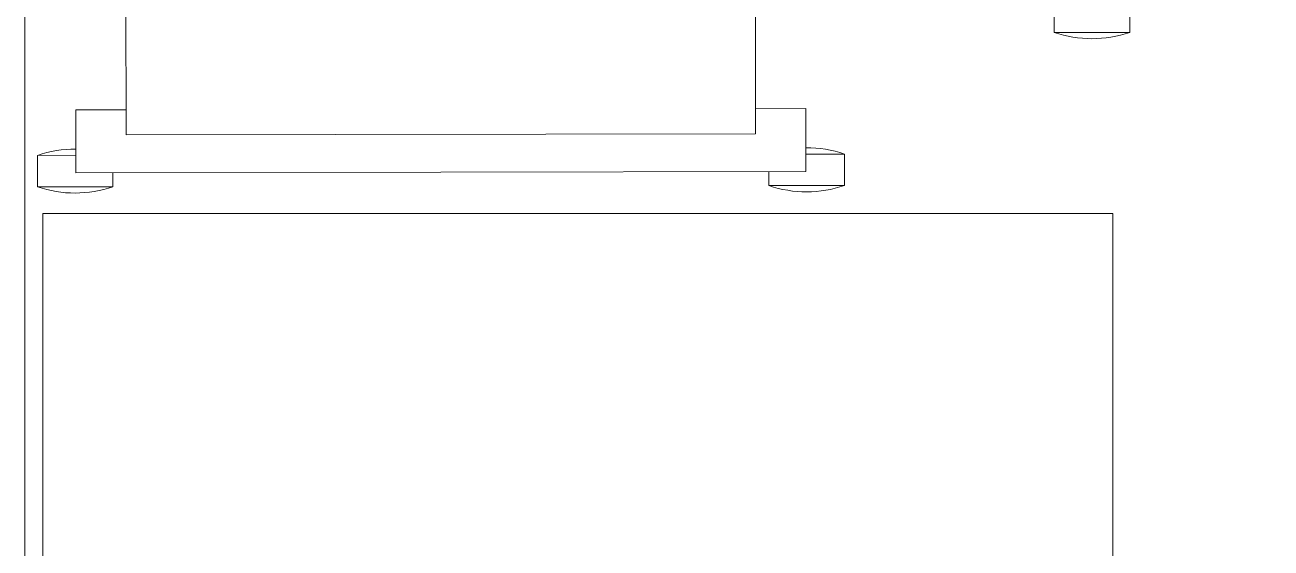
# Model space of a CAD drawing. Header units: millimetres. Extents: x -2143172 to 5255, y -610845 to 279739.
# Drawn here: x -1140765 to -1139775, y -593632 to -593217 of the extents above; entities that cross this region are included whole.
import ezdxf

# ---------------------------------------------------------------- set-up
doc = ezdxf.new("R2010")
doc.units = ezdxf.units.MM
doc.header["$LTSCALE"] = 30
doc.layers.get('0').update_dxf_attribs({"lineweight": 5})
doc.layers.add('LOADING', color=163, linetype='Continuous', lineweight=5)
doc.layers.add('Walls', color=32, linetype='Continuous', lineweight=5)

# ---------------------------------------------------------------- blocks, each defined once
blk = doc.blocks.new('HF10037-P')
for p, q in [((0.24594, 0.13397), (0.18594, 0.13397)), ((0.18594, 0.13397), (0.18594, 0.10897)), ((0.24594, 0.13397), (0.24594, 0.10897)), ((0.24594, 0.10897), (0.18594, 0.10897)), ((0, 0), (-0.01424, -0.05828)), ((0, 0), (0.02429, -0.00594)), ((0.02429, -0.00594), (0.01004, -0.06422)), ((0.40714, -0.0094), (0.43095, -0.00177)), ((0.40714, -0.0094), (0.42545, -0.06654)), ((0.43095, -0.00177), (0.44926, -0.05891)), ((0.40694, -0.04171), (0.41648, -0.03873)), ((-0.01424, -0.05828), (0.01004, -0.06422)), ((0.42545, -0.06654), (0.44926, -0.05891)), ((0.05239, -0.27245), (0.06739, -0.25246)), ((0.06739, -0.25246), (0.11538, -0.28847)), ((0.31251, -0.2897), (0.36199, -0.25577)), ((0.37613, -0.27639), (0.36199, -0.25577)), ((0.05239, -0.27245), (0.10038, -0.30847)), ((0.32664, -0.31032), (0.37613, -0.27639)), ((0.32674, -0.26798), (0.33228, -0.27631)), ((0.10038, -0.30847), (0.11538, -0.28847)), ((0.32664, -0.31032), (0.31251, -0.2897))]:
    blk.add_line(p, q)
for radius in [0.21, 0.1775]:
    blk.add_circle((0.21605, -0.1014), radius)
for centre, radius, start, end in [((0.21594, 0.04647), 0.0925, 71.07536, 108.92464), ((0.21594, 0.19647), 0.0925, 251.07536, 288.92464), ((0.07788, -0.04992), 0.0925, 147.34193, 185.19122), ((-0.06784, -0.0143), 0.0925, 327.34193, 5.19122), ((0.49963, -0.01127), 0.0925, 178.84116, 216.69044), ((0.35678, -0.05704), 0.0925, 358.84116, 36.69044), ((0.21605, -0.1014), 0.2, 303.60368, 17.3657), ((0.03887, -0.34045), 0.0925, 34.18748, 72.03677), ((0.38673, -0.3449), 0.0925, 105.51211, 143.3614), ((0.1289, -0.22048), 0.0925, 214.18748, 252.03677), ((0.3019, -0.22119), 0.0925, 285.51211, 323.3614)]:
    blk.add_arc(centre, radius, start, end)
blk = doc.blocks.new('workstation')
at = {"layer": 'LOADING'}
for p, q in [((2797.299, -990.665, 0), (2797.295, -993.165, 0)), ((2803.299, -990.675, 0), (2797.299, -990.665, 0)), ((2803.299, -990.675, 0), (2803.297, -991.786, 0)), ((2855.414, -990.761, 0), (2855.412, -991.872, 0)), ((2855.414, -990.761, 0), (2861.414, -990.771, 0)), ((2861.414, -990.771, 0), (2861.41, -993.271, 0)), ((2800.355, -991.781, 0), (2800.347, -996.781, 0)), ((2800.355, -991.781, 0), (2858.355, -991.877, 0)), ((2858.355, -991.877, 0), (2858.347, -996.877, 0)), ((2800.353, -993.17, 0), (2797.295, -993.165, 0)), ((2858.353, -993.266, 0), (2861.41, -993.271, 0)), ((2804.249, -1055.787, 0), (2804.35, -994.788, 0)), ((2804.35, -994.788, 0), (2854.35, -994.87, 0)), ((2854.35, -994.87, 0), (2854.249, -1055.87, 0)), ((2800.347, -996.781, 0), (2804.347, -996.788, 0)), ((2858.347, -996.877, 0), (2854.347, -996.87, 0))]:
    blk.add_line(p, q, dxfattribs=at)
for centre, start, end in [((2800.285, -999.42, 0), 70.98047, 108.82976), ((2858.4, -999.516, 0), 70.98047, 108.82976), ((2800.31, -984.42, 0), 250.98047, 270.26174), ((2858.425, -984.516, 0), 269.54848, 288.82976)]:
    blk.add_arc(centre, 9.25, start, end, dxfattribs=at)

msp = doc.modelspace()

# ---------------------------------------------------------------- linework, layer by layer
at = {"layer": 'LOADING', "elevation": 0.1}
msp.add_lwpolyline([(-1139900.71, -593366.74), (-1139900.71, -594296.74), (-1140750.71, -594296.74), (-1140750.71, -593366.74), (-1139900.71, -593366.74)], dxfattribs=at)
at = {"layer": 'Walls'}
msp.add_line((-1140764.83, -590368.12, 0.1), (-1140764.83, -594388.12, 0.1), dxfattribs=at)

# ---------------------------------------------------------------- block references
at = {"layer": 'LOADING', "rotation": 180}
for name, p, xscale, yscale, zscale in [('workstation', (-1168727.89, -603252.22, 0.1), -10, 10, 10), ('HF10037-P', (-1140133.14, -593088.94, 0.1), -1000, 1000, 1000)]:
    msp.add_blockref(name, p, dxfattribs=dict(at, xscale=xscale, yscale=yscale, zscale=zscale))

doc.saveas('drawing.dxf')
